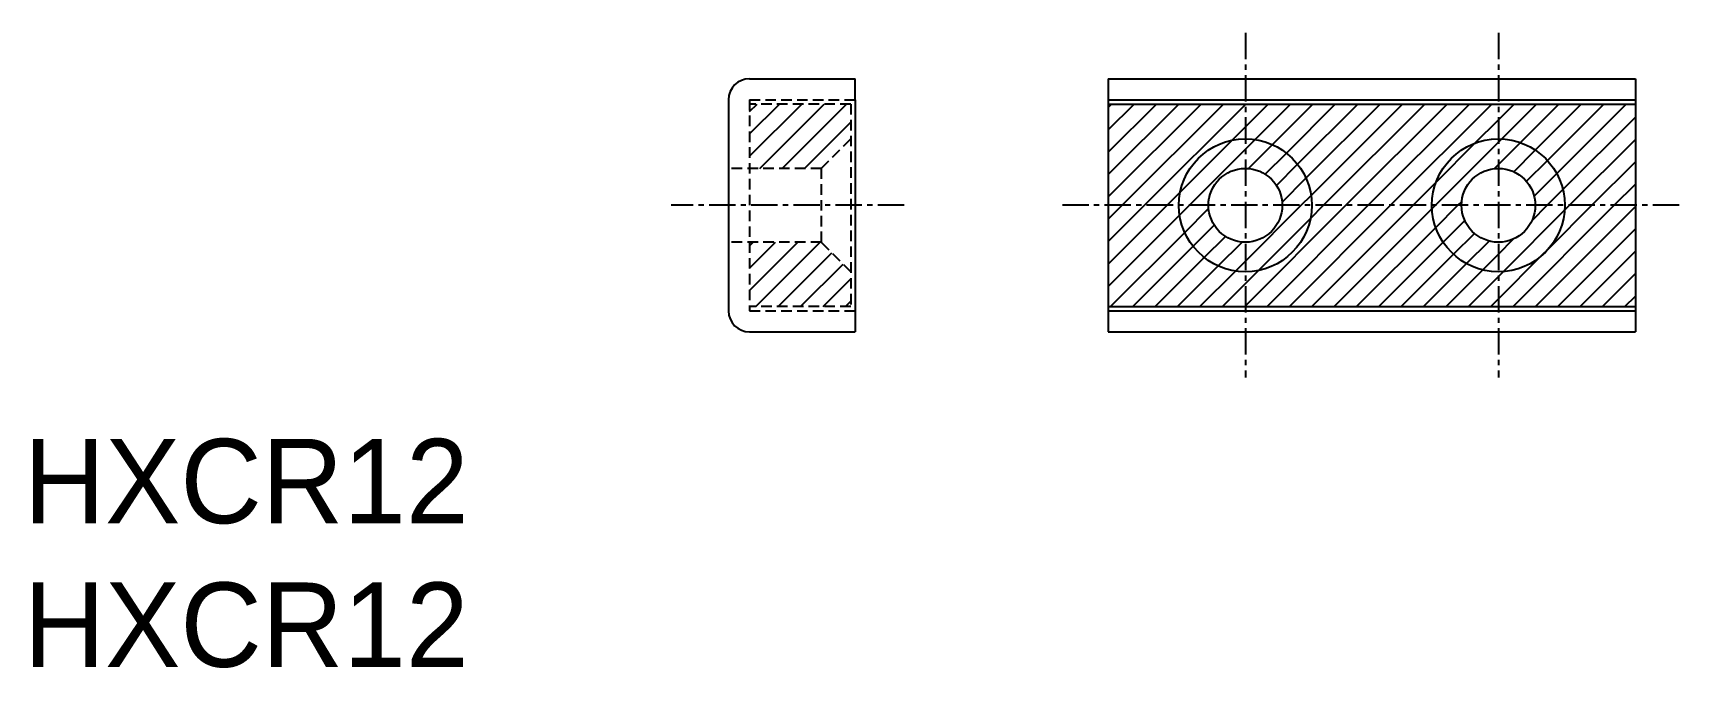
# Model space of a CAD drawing. Extents: x 303.4 to 381.5, y 197.4 to 227.5.
import ezdxf

# ---------------------------------------------------------------- set-up
doc = ezdxf.new("R2010")
doc.units = 0
doc.linetypes.add('CENTER', pattern=[2, 1.25, -0.25, 0.25, -0.25])
doc.linetypes.add('DASHED', pattern=[0.75, 0.5, -0.25])
doc.layers.get('0').update_dxf_attribs({"linetype": 'CONTINUOUS'})
doc.layers.add('CENTER', color=1, linetype='CENTER')

# ---------------------------------------------------------------- blocks, each defined once
blk = doc.blocks.new('*X2')
at = {"color": 0, "linetype": 'CONTINUOUS'}
for p, q in [((144.807, 185.343), (147.284, 187.82)), ((144.807, 186.404), (146.223, 187.82)), ((144.807, 187.465), (145.163, 187.82)), ((145.295, 184.77), (148.345, 187.82)), ((146.355, 184.77), (149.405, 187.82)), ((147.416, 184.77), (149.607, 186.961)), ((144.807, 178.979), (147.098, 181.27)), ((144.807, 180.04), (146.037, 181.27)), ((144.807, 181.101), (144.977, 181.27)), ((145.109, 178.22), (148.159, 181.27)), ((146.169, 178.22), (148.713, 180.764)), ((147.23, 178.22), (149.244, 180.234)), ((148.291, 178.22), (149.607, 179.537)), ((149.351, 178.22), (149.607, 178.476))]:
    blk.add_line(p, q, dxfattribs=at)
blk = doc.blocks.new('*X17')
at = {"color": 0, "linetype": 'CONTINUOUS'}
for p, q in [((354.417, 219.713), (358.82, 224.116)), ((354.417, 220.774), (357.759, 224.116)), ((354.417, 221.835), (356.698, 224.116)), ((354.417, 222.895), (355.638, 224.116)), ((354.417, 223.956), (354.577, 224.116)), ((355.08, 219.316), (359.88, 224.116)), ((356.141, 219.316), (360.917, 224.092)), ((360.917, 223.031), (362.002, 224.116)), ((360.917, 224.092), (360.941, 224.116)), ((361.378, 222.432), (363.062, 224.116)), ((362.2, 222.193), (364.123, 224.116)), ((362.862, 221.794), (365.184, 224.116)), ((363.392, 221.264), (366.244, 224.116)), ((363.792, 220.603), (367.305, 224.116)), ((364.032, 219.783), (368.366, 224.116)), ((364.626, 219.316), (369.426, 224.116)), ((365.687, 219.316), (370.487, 224.116)), ((366.748, 219.316), (371.548, 224.116)), ((367.808, 219.316), (372.608, 224.116)), ((372.917, 223.364), (373.669, 224.116)), ((373.076, 222.462), (374.73, 224.116)), ((373.962, 222.288), (375.79, 224.116)), ((374.669, 221.934), (376.851, 224.116)), ((375.24, 221.444), (377.912, 224.116)), ((375.682, 220.825), (378.972, 224.116)), ((371.823, 222.27), (372.917, 223.364)), ((375.978, 220.061), (379.417, 223.5)), ((360.288, 222.402), (360.917, 223.031)), ((357.831, 219.945), (360.288, 222.402)), ((358.262, 219.316), (360.917, 221.971)), ((360.917, 221.971), (361.378, 222.432)), ((361.067, 221.059), (362.2, 222.193)), ((361.859, 220.791), (362.862, 221.794)), ((369.93, 219.316), (372.917, 222.303)), ((369.963, 220.41), (371.823, 222.27)), ((372.917, 222.303), (373.076, 222.462)), ((372.917, 221.243), (373.962, 222.288)), ((373.643, 220.908), (374.669, 221.934)), ((376.294, 219.316), (379.417, 222.439)), ((362.39, 220.261), (363.392, 221.264)), ((372.73, 221.056), (372.917, 221.243)), ((374.248, 220.452), (375.24, 221.444)), ((377.354, 219.316), (379.417, 221.379)), ((362.66, 219.471), (363.792, 220.603)), ((368.869, 219.316), (369.963, 220.41)), ((374.611, 219.755), (375.682, 220.825)), ((378.415, 219.316), (379.417, 220.318)), ((357.202, 219.316), (357.831, 219.945)), ((363.566, 219.316), (364.032, 219.783)), ((370.99, 219.316), (371.177, 219.503)), ((375.233, 219.316), (375.978, 220.061)), ((354.417, 216.531), (357.202, 219.316)), ((354.417, 217.592), (356.141, 219.316)), ((354.417, 218.653), (355.08, 219.316)), ((354.417, 215.471), (357.801, 218.855)), ((357.801, 218.855), (358.262, 219.316)), ((358.04, 218.033), (359.174, 219.166)), ((360.917, 214.546), (365.687, 219.316)), ((360.917, 216.667), (363.566, 219.316)), ((361.538, 216.228), (364.005, 218.695)), ((361.948, 214.516), (366.748, 219.316)), ((363.008, 214.516), (367.808, 219.316)), ((364.005, 218.695), (364.626, 219.316)), ((364.069, 214.516), (368.869, 219.316)), ((365.13, 214.516), (369.771, 219.157)), ((369.771, 219.157), (369.93, 219.316)), ((369.945, 218.271), (370.99, 219.316)), ((373.152, 216.175), (376.058, 219.081)), ((373.615, 214.516), (378.415, 219.316)), ((374.512, 218.595), (375.233, 219.316)), ((374.676, 214.516), (379.417, 219.257)), ((375.334, 217.296), (377.354, 219.316)), ((376.058, 219.081), (376.294, 219.316)), ((354.523, 214.516), (358.04, 218.033)), ((358.439, 217.371), (359.442, 218.374)), ((358.969, 216.841), (359.972, 217.843)), ((366.19, 214.516), (369.945, 218.271)), ((370.299, 217.564), (371.325, 218.59)), ((370.789, 216.993), (371.781, 217.985)), ((375.736, 214.516), (379.417, 218.197)), ((355.584, 214.516), (358.439, 217.371)), ((359.63, 216.441), (360.762, 217.573)), ((367.251, 214.516), (370.299, 217.564)), ((371.408, 216.551), (372.478, 217.622)), ((372.917, 217), (373.638, 217.721)), ((374.937, 216.899), (375.334, 217.296)), ((376.797, 214.516), (379.417, 217.136)), ((356.644, 214.516), (358.969, 216.841)), ((357.705, 214.516), (359.63, 216.441)), ((360.45, 216.201), (360.917, 216.667)), ((368.312, 214.516), (370.789, 216.993)), ((369.372, 214.516), (371.408, 216.551)), ((370.433, 214.516), (372.172, 216.255)), ((372.172, 216.255), (372.917, 217)), ((372.917, 214.879), (374.937, 216.899)), ((358.766, 214.516), (360.45, 216.201)), ((359.826, 214.516), (360.917, 215.607)), ((360.917, 215.607), (361.538, 216.228)), ((371.494, 214.516), (372.917, 215.939)), ((372.917, 215.939), (373.152, 216.175)), ((377.858, 214.516), (379.417, 216.076)), ((372.554, 214.516), (372.917, 214.879)), ((378.918, 214.516), (379.417, 215.015)), ((360.887, 214.516), (360.917, 214.546))]:
    blk.add_line(p, q, dxfattribs=at)

msp = doc.modelspace()

# ---------------------------------------------------------------- linework, layer by layer
at = {"color": 7, "linetype": 'CONTINUOUS'}
for p, q in [((337.405, 225.316), (342.405, 225.316)), ((342.405, 224.316), (342.405, 225.316)), ((354.417, 225.316), (379.417, 225.316)), ((354.417, 225.316), (354.417, 213.316)), ((379.417, 225.316), (379.417, 213.316)), ((379.417, 225.316), (379.417, 213.316)), ((336.405, 224.316), (336.405, 214.316)), ((342.405, 224.316), (342.405, 214.316)), ((354.417, 224.316), (379.417, 224.316)), ((354.417, 224.116), (379.417, 224.116)), ((342.405, 214.316), (342.405, 213.316)), ((354.417, 214.516), (379.417, 214.516)), ((354.417, 214.316), (379.417, 214.316)), ((337.405, 213.316), (342.405, 213.316)), ((354.417, 213.316), (379.417, 213.316))]:
    msp.add_line(p, q, dxfattribs=at)
at = {"color": 3, "linetype": 'DASHED'}
for p, q in [((337.405, 224.316), (342.405, 224.316)), ((337.405, 224.316), (337.405, 214.316)), ((342.205, 224.116), (337.405, 224.116)), ((342.205, 224.116), (342.205, 214.516)), ((340.805, 221.066), (342.205, 222.466)), ((340.805, 221.066), (336.405, 221.066)), ((340.805, 221.066), (340.805, 217.566)), ((340.805, 217.566), (336.405, 217.566)), ((340.805, 217.566), (342.205, 216.166)), ((342.205, 214.516), (337.405, 214.516)), ((337.405, 214.316), (342.405, 214.316))]:
    msp.add_line(p, q, dxfattribs=at)
at = {"color": 7, "linetype": 'CONTINUOUS'}
for centre, radius in [((360.917, 219.316), 3.15), ((372.917, 219.316), 3.15), ((360.917, 219.316), 1.75), ((372.917, 219.316), 1.75)]:
    msp.add_circle(centre, radius, dxfattribs=at)
for centre, start, end in [((337.405, 224.316), 90, 180), ((337.405, 214.316), 180, 270)]:
    msp.add_arc(centre, 1, start, end, dxfattribs=at)
at = {"layer": 'CENTER', "color": 1, "linetype": 'CENTER'}
for p, q in [((360.917, 227.487), (360.917, 211.145)), ((372.917, 227.487), (372.917, 211.145)), ((344.734, 219.316), (333.694, 219.316)), ((381.487, 219.316), (352.246, 219.316))]:
    msp.add_line(p, q, dxfattribs=at)

# ---------------------------------------------------------------- block references
at = {"color": 3, "linetype": 'CONTINUOUS'}
for name, p in [('*X2', (192.597, 36.296)), ('*X17', (0, 0))]:
    msp.add_blockref(name, p, dxfattribs=at)

# ---------------------------------------------------------------- texts
at = {"color": 7, "linetype": 'CONTINUOUS'}
for p in [(302.979, 204.243), (302.979, 197.434)]:
    msp.add_text('HXCR12', height=4, dxfattribs=at).set_placement(p)

doc.saveas('drawing.dxf')
